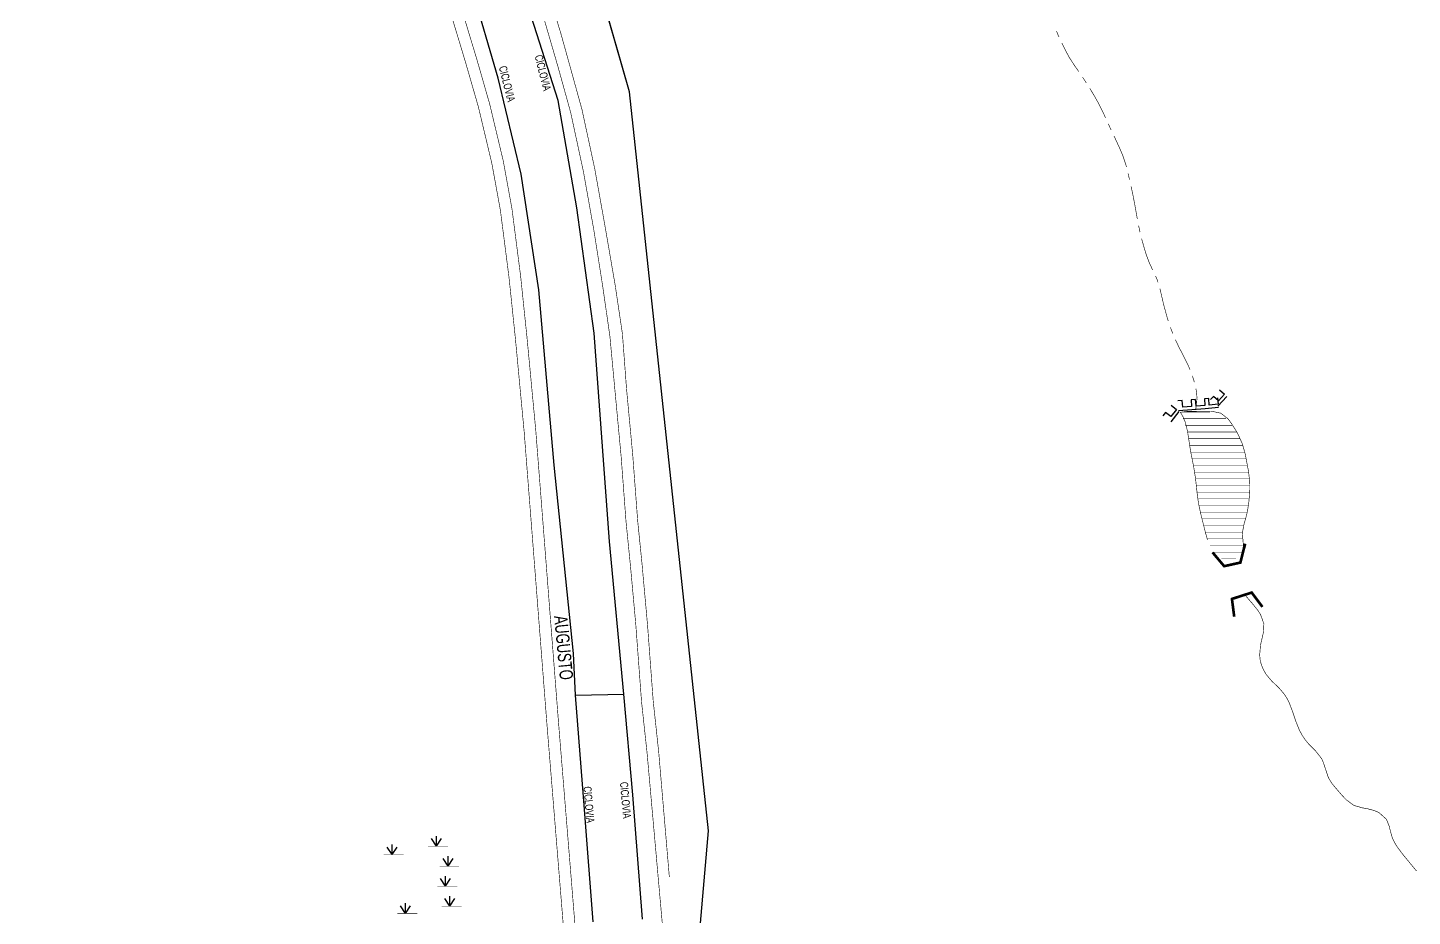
# Model space of a CAD drawing. Extents: x 204256 to 207861, y 4845615 to 4848347.
# Drawn here: x 207069 to 207484.3, y 4846249.3 to 4846515.7 of the extents above; entities that cross this region are included whole.
import ezdxf

# ---------------------------------------------------------------- set-up
doc = ezdxf.new("R2010")
doc.units = 0
doc.header["$LTSCALE"] = 1.5
doc.header["$MEASUREMENT"] = 0
doc.linetypes.add('TRACO_25', pattern=[8, 3, -1, 1, -1, 1, -1])
for name, color, linetype in [('CD-MALHA-LOTES', 40, 'CONTINUOUS'), ('HD-ALAGADO-BREJO', 170, 'CONTINUOUS'), ('HD-BARRAGEM', 40, 'CONTINUOUS'), ('HD-CURSO-INTER', 170, 'CONTINUOUS'), ('HD-CURSO-PERENE', 170, 'CONTINUOUS'), ('HD-HACH-HIDROG', 160, 'CONTINUOUS'), ('HD-LAGOS-PERENE', 170, 'CONTINUOUS'), ('RU-QUADRAS', 210, 'CONTINUOUS'), ('SV-EIXO-ROD-ESTR', 7, 'CONTINUOUS'), ('SV-EST-MUNIC-PAV', 20, 'CONTINUOUS'), ('SV-PONTE-BUEIRO', 249, 'CONTINUOUS'), ('SV-TXT-MUNIC-PAV', 7, 'CONTINUOUS')]:
    doc.layers.add(name, color=color, linetype=linetype)
doc.styles.add('ARIAL', font='ARIAL.TTF')

# ---------------------------------------------------------------- blocks, each defined once
blk = doc.blocks.new('*X19')
at = {"layer": 'HD-HACH-HIDROG', "const_width": 0.13}
for points in [[(207415.346358, 4846400.450646), (207423.637853, 4846400.450729)], [(207415.52011, 4846398.450614), (207428.464132, 4846398.450744)], [(207416.283575, 4846396.450589), (207430.313264, 4846396.450729)], [(207416.958517, 4846394.450563), (207431.575026, 4846394.450709)], [(207417.260548, 4846392.450533), (207432.582368, 4846392.450686)], [(207417.56258, 4846390.450503), (207433.491698, 4846390.450662)], [(207417.915015, 4846388.450473), (207433.965529, 4846388.450634)], [(207418.301199, 4846386.450444), (207434.43936, 4846386.450606)], [(207418.687383, 4846384.450415), (207434.866323, 4846384.450577)], [(207418.997683, 4846382.450385), (207435.156637, 4846382.450547)], [(207419.278459, 4846380.450355), (207435.44695, 4846380.450517)], [(207419.558801, 4846378.450325), (207435.567198, 4846378.450485)], [(207419.81008, 4846376.450294), (207435.490175, 4846376.450451)], [(207420.061358, 4846374.450264), (207435.413153, 4846374.450417)], [(207420.351904, 4846372.450234), (207435.096781, 4846372.450381)], [(207420.815879, 4846370.450205), (207434.769177, 4846370.450345)], [(207421.279853, 4846368.450177), (207434.383947, 4846368.450308)], [(207421.779643, 4846366.450149), (207433.90609, 4846366.45027)], [(207422.305344, 4846364.450121), (207433.428232, 4846364.450233)], [(207422.831045, 4846362.450094), (207433.432594, 4846362.4502)], [(207423.622835, 4846360.450069), (207433.499055, 4846360.450167)], [(207424.541825, 4846358.450045), (207433.241897, 4846358.450132)], [(207427.113434, 4846356.450037), (207431.46347, 4846356.450081)]]:
    blk.add_lwpolyline(points, dxfattribs=at)
blk = doc.blocks.new('*X33')
at = {"layer": 'HD-ALAGADO-BREJO'}
for points in [[(207191.644879, 4846270.319419), (207190.144483, 4846272.569155)], [(207191.644879, 4846270.319419), (207191.644351, 4846273.319419)], [(207191.644879, 4846270.319419), (207193.144483, 4846272.569683)], [(207195.151155, 4846264.319447), (207193.650736, 4846266.569168)], [(207195.151155, 4846264.319447), (207195.150596, 4846267.319447)], [(207195.151155, 4846264.319447), (207196.650736, 4846266.569727)], [(207194.404213, 4846258.319327), (207192.903866, 4846260.569095)], [(207194.404213, 4846258.319327), (207194.40375, 4846261.319327)], [(207194.404213, 4846258.319327), (207195.903866, 4846260.569558)], [(207195.69305, 4846252.319269), (207194.192736, 4846254.56906)], [(207195.69305, 4846252.319269), (207195.692631, 4846255.319269)], [(207195.69305, 4846252.319269), (207197.192736, 4846254.569479)]]:
    blk.add_lwpolyline(points, dxfattribs=at)
at = {"layer": 'HD-ALAGADO-BREJO', "const_width": 0.13}
for points in [[(207189.144879, 4846270.318979), (207190.144879, 4846270.319155)], [(207190.144879, 4846270.319155), (207195.144879, 4846270.320035)], [(207192.651155, 4846264.318981), (207193.651155, 4846264.319168)], [(207193.651155, 4846264.319168), (207197.651155, 4846264.319913)], [(207197.651155, 4846264.319913), (207198.424888, 4846264.319039)], [(207191.904213, 4846258.318941), (207192.904213, 4846258.319095)], [(207192.904213, 4846258.319095), (207197.904213, 4846258.319867)], [(207193.19305, 4846252.318921), (207194.19305, 4846252.31906)], [(207194.19305, 4846252.31906), (207199.19305, 4846252.319758)]]:
    blk.add_lwpolyline(points, dxfattribs=at)
blk = doc.blocks.new('*X34')
at = {"layer": 'HD-ALAGADO-BREJO'}
for points in [[(207182.381232, 4846250.160357), (207180.880903, 4846252.410138)], [(207182.381232, 4846250.160357), (207182.380793, 4846253.160357)], [(207182.381232, 4846250.160357), (207183.880903, 4846252.410576)]]:
    blk.add_lwpolyline(points, dxfattribs=at)
at = {"layer": 'HD-ALAGADO-BREJO', "const_width": 0.13}
for points in [[(207179.881232, 4846250.159992), (207180.881232, 4846250.160138)], [(207180.881232, 4846250.160138), (207185.881231, 4846250.160869)]]:
    blk.add_lwpolyline(points, dxfattribs=at)
blk = doc.blocks.new('*X35')
at = {"layer": 'HD-ALAGADO-BREJO'}
for points in [[(207178.340339, 4846267.779604), (207176.83995, 4846270.029345)], [(207178.340339, 4846267.779604), (207178.33982, 4846270.779604)], [(207178.340339, 4846267.779604), (207179.83995, 4846270.029864)]]:
    blk.add_lwpolyline(points, dxfattribs=at)
at = {"layer": 'HD-ALAGADO-BREJO', "const_width": 0.13}
for points in [[(207175.840339, 4846267.779172), (207176.840339, 4846267.779345)], [(207176.840339, 4846267.779345), (207181.840339, 4846267.780209)]]:
    blk.add_lwpolyline(points, dxfattribs=at)

msp = doc.modelspace()

# ---------------------------------------------------------------- linework, layer by layer
at = {"layer": 'CD-MALHA-LOTES', "linetype": 'Continuous'}
for p, q in [((207249.59, 4846496.47), (207235.3, 4846546.24)), ((207273.28, 4846274.86), (207249.59, 4846496.47)), ((207270.83, 4846247.22), (207273.28, 4846274.86))]:
    msp.add_line(p, q, dxfattribs=at)
at = {"layer": 'HD-BARRAGEM'}
for points in [[(207426.55, 4846407.12), (207428.02, 4846405.76), (207426.2, 4846403.79), (207424.73, 4846405.15), (207423.84, 4846404.18)], [(207411.99, 4846402.46), (207413.57, 4846401.22), (207411.92, 4846399.11), (207410.34, 4846400.35), (207409.53, 4846399.31)], [(207417.99, 4846404.09), (207418.15, 4846402.1), (207415.48, 4846401.87), (207415.32, 4846403.87), (207414.01, 4846403.76)], [(207421.98, 4846404.42), (207422.14, 4846402.43), (207419.47, 4846402.2), (207419.3, 4846404.2), (207417.99, 4846404.09)], [(207422.24, 4846401.45), (207418.25, 4846401.12)], [(207425.96, 4846404.75), (207426.12, 4846402.76), (207423.46, 4846402.54), (207423.29, 4846404.53), (207421.98, 4846404.42)], [(207426.22, 4846401.79), (207422.24, 4846401.45)], [(207428.75, 4846405.11), (207426.03, 4846402.17)], [(207414.35, 4846400.63), (207411.88, 4846397.48)], [(207418.25, 4846401.12), (207414.26, 4846400.79)]]:
    msp.add_lwpolyline(points, dxfattribs=at)
at = {"layer": 'HD-CURSO-INTER', "const_width": 0.18}
for points in [[(207377.62, 4846514.71), (207377.98, 4846513.78)], [(207377.98, 4846513.78), (207378.21, 4846513.19)], [(207378.21, 4846513.19), (207378.37, 4846512.86)], [(207379.26, 4846511.06), (207379.59, 4846510.38)], [(207379.59, 4846510.38), (207380.13, 4846509.26)], [(207380.13, 4846509.26), (207380.25, 4846509.03)], [(207380.25, 4846509.03), (207381.06, 4846507.49)], [(207381.06, 4846507.49), (207381.43, 4846506.79)], [(207381.43, 4846506.79), (207382.63, 4846504.94)], [(207382.63, 4846504.94), (207383.06, 4846504.28)], [(207383.06, 4846504.28), (207383.75, 4846503.29)], [(207383.75, 4846503.29), (207383.92, 4846503.05)], [(207383.92, 4846503.05), (207384.32, 4846502.47)], [(207385.46, 4846500.82), (207386.01, 4846499.98)], [(207386.01, 4846499.98), (207386.12, 4846499.83)], [(207386.12, 4846499.83), (207386.55, 4846499.14)], [(207387.62, 4846497.45), (207387.72, 4846497.3)], [(207387.72, 4846497.3), (207388.15, 4846496.6)], [(207388.15, 4846496.6), (207388.6, 4846495.86)], [(207388.6, 4846495.86), (207389.17, 4846494.88)], [(207389.17, 4846494.88), (207389.35, 4846494.56)], [(207389.35, 4846494.56), (207389.66, 4846494.01)], [(207389.66, 4846494.01), (207390.08, 4846493.25)], [(207390.08, 4846493.25), (207391.05, 4846491.35)], [(207391.05, 4846491.35), (207391.25, 4846490.97)], [(207391.25, 4846490.97), (207391.49, 4846490.46)], [(207391.49, 4846490.46), (207391.89, 4846489.62)], [(207391.89, 4846489.62), (207392.34, 4846488.65)], [(207393.17, 4846486.83), (207393.59, 4846485.92)], [(207393.59, 4846485.92), (207393.87, 4846485.33)], [(207393.87, 4846485.33), (207394.02, 4846485.01)], [(207394.87, 4846483.21), (207395.15, 4846482.62)], [(207395.15, 4846482.62), (207396.14, 4846480.49)], [(207396.14, 4846480.49), (207396.4, 4846479.92)], [(207396.4, 4846479.92), (207396.96, 4846478.66)], [(207396.96, 4846478.66), (207397.01, 4846478.55)], [(207397.01, 4846478.55), (207397.34, 4846477.74)], [(207397.34, 4846477.74), (207397.57, 4846477.16)], [(207397.57, 4846477.16), (207398.32, 4846474.9)], [(207398.32, 4846474.9), (207398.49, 4846474.37)], [(207398.49, 4846474.37), (207398.6, 4846473.95)], [(207399.09, 4846472.01), (207399.22, 4846471.46)], [(207399.22, 4846471.46), (207399.54, 4846470.06)], [(207399.99, 4846468.11), (207400.09, 4846467.67)], [(207400.09, 4846467.67), (207400.62, 4846465.18)], [(207400.62, 4846465.18), (207400.62, 4846465.17)], [(207400.62, 4846465.17), (207401.18, 4846462.23)], [(207401.18, 4846462.23), (207401.18, 4846462.22)], [(207401.18, 4846462.22), (207401.35, 4846461.24)], [(207401.35, 4846461.24), (207401.44, 4846460.74)], [(207401.44, 4846460.74), (207401.7, 4846459.27)], [(207401.7, 4846459.27), (207401.79, 4846458.75)], [(207401.79, 4846458.75), (207401.88, 4846458.29)], [(207402.26, 4846456.33), (207402.46, 4846455.35)], [(207402.46, 4846455.35), (207402.51, 4846455.07)], [(207402.51, 4846455.07), (207402.69, 4846454.37)], [(207403.17, 4846452.43), (207403.23, 4846452.16)], [(207403.23, 4846452.16), (207403.42, 4846451.46)], [(207403.42, 4846451.46), (207403.63, 4846450.71)], [(207403.63, 4846450.71), (207403.97, 4846449.54)], [(207403.97, 4846449.54), (207404.19, 4846448.77)], [(207404.19, 4846448.77), (207404.55, 4846447.63)], [(207404.55, 4846447.63), (207404.65, 4846447.34)], [(207404.65, 4846447.34), (207405.25, 4846445.75)], [(207405.25, 4846445.75), (207405.53, 4846445.03)], [(207405.53, 4846445.03), (207406.05, 4846443.92)], [(207406.05, 4846443.92), (207406.17, 4846443.67)], [(207406.17, 4846443.67), (207406.49, 4846443.03)], [(207407.34, 4846441.22), (207407.75, 4846440.3)], [(207407.75, 4846440.3), (207407.81, 4846440.18)], [(207407.81, 4846440.18), (207408.06, 4846439.35)], [(207408.64, 4846437.44), (207408.68, 4846437.31)], [(207408.68, 4846437.31), (207408.88, 4846436.47)], [(207408.88, 4846436.47), (207409.03, 4846435.85)], [(207409.03, 4846435.85), (207409.55, 4846433.55)], [(207409.55, 4846433.55), (207409.56, 4846433.53)], [(207409.56, 4846433.53), (207409.79, 4846432.57)], [(207409.79, 4846432.57), (207409.92, 4846432.07)], [(207409.92, 4846432.07), (207410.57, 4846429.68)], [(207410.57, 4846429.68), (207410.7, 4846429.18)], [(207410.7, 4846429.18), (207411.14, 4846427.76)], [(207411.78, 4846425.87), (207412.13, 4846424.93)], [(207412.13, 4846424.93), (207412.17, 4846424.82)], [(207412.17, 4846424.82), (207412.51, 4846424)], [(207413.28, 4846422.16), (207413.7, 4846421.25)], [(207413.7, 4846421.25), (207413.81, 4846421.02)], [(207413.81, 4846421.02), (207414.14, 4846420.35)], [(207414.14, 4846420.35), (207414.47, 4846419.67)], [(207414.47, 4846419.67), (207415.49, 4846417.68)], [(207415.49, 4846417.68), (207415.51, 4846417.64)], [(207415.51, 4846417.64), (207415.95, 4846416.79)], [(207415.95, 4846416.79), (207416.2, 4846416.31)], [(207416.2, 4846416.31), (207416.84, 4846414.99)], [(207416.84, 4846414.99), (207417.2, 4846414.25)], [(207417.2, 4846414.25), (207417.64, 4846413.16)], [(207418.38, 4846411.31), (207418.69, 4846410.35)], [(207418.69, 4846410.35), (207418.79, 4846410.04)], [(207418.79, 4846410.04), (207418.96, 4846409.39)], [(207419.44, 4846407.45), (207419.45, 4846407.41)], [(207419.45, 4846407.41), (207419.6, 4846406.46)], [(207419.6, 4846406.46), (207419.68, 4846405.91)], [(207419.68, 4846405.91), (207419.77, 4846404.47)], [(207419.4, 4846401.5), (207419.32, 4846401.21)], [(207419.44, 4846401.65), (207419.4, 4846401.5)], [(207419.54, 4846402.49), (207419.44, 4846401.65)], [(207419.77, 4846404.41), (207419.54, 4846402.49)], [(207419.77, 4846404.47), (207419.77, 4846404.41)]]:
    msp.add_lwpolyline(points, dxfattribs=at)
at = {"layer": 'HD-CURSO-PERENE', "const_width": 0.18}
msp.add_lwpolyline([(207485.63, 4846262.85), (207483.87, 4846264.96), (207481.96, 4846267.27), (207481.03, 4846268.44), (207479.76, 4846270.18), (207478.98, 4846271.46), (207478.34, 4846272.82), (207477.77, 4846274.8), (207477.42, 4846276.29), (207476.58, 4846278.37), (207474.36, 4846280.35), (207472.92, 4846280.99), (207470.88, 4846281.52), (207469.38, 4846281.78), (207466.85, 4846282.5), (207464.5, 4846284.23), (207463.44, 4846285.35), (207462.42, 4846286.53), (207461.21, 4846287.93), (207460.26, 4846289.09), (207459.19, 4846290.81), (207458.22, 4846293.66), (207457.77, 4846295.11), (207457.16, 4846296.53), (207455.33, 4846298.86), (207454.25, 4846299.93), (207453.18, 4846301.02), (207452.06, 4846302.41), (207451.24, 4846303.67), (207450.52, 4846305), (207449.42, 4846307.7), (207448.48, 4846310.54), (207447.46, 4846313.19), (207446.78, 4846314.55), (207445.99, 4846315.83), (207444.32, 4846317.78), (207442.14, 4846319.84), (207440.46, 4846321.87), (207439.69, 4846323.19), (207439.1, 4846324.59), (207438.72, 4846326.04), (207438.56, 4846327.63), (207438.83, 4846330.64), (207439.35, 4846332.91), (207439.69, 4846334.41), (207439.83, 4846336.93), (207438.85, 4846339.7), (207438.01, 4846341.01), (207436.31, 4846343.12), (207435.3, 4846344.27), (207434.12, 4846345.67)], dxfattribs=at)
at = {"layer": 'HD-LAGOS-PERENE', "const_width": 0.18}
for points in [[(207433.07, 4846357.44), (207433.69, 4846360.34), (207433.57, 4846361.84), (207433.37, 4846364.22), (207433.94, 4846367.14), (207434.39, 4846368.6), (207434.91, 4846370.69), (207435.34, 4846373.65), (207435.54, 4846375.86), (207435.62, 4846377.36), (207435.6, 4846379.38), (207435.26, 4846382.35), (207435, 4846383.83), (207434.51, 4846386.45), (207434.21, 4846387.93), (207433.41, 4846390.8), (207432.21, 4846393.53), (207431.47, 4846394.85), (207430.01, 4846397.17), (207429.06, 4846398.4), (207426.94, 4846400.09), (207424.08, 4846400.7), (207422.52, 4846400.71), (207419.86, 4846400.7), (207416.88, 4846400.65), (207414.79, 4846400.36)], [(207414.79, 4846400.36), (207415.57, 4846399.02), (207416.16, 4846397.64), (207416.9, 4846394.83), (207417.36, 4846391.87), (207417.57, 4846390.39), (207417.95, 4846388.17), (207418.24, 4846386.7), (207418.8, 4846383.89), (207419.26, 4846380.93), (207419.45, 4846379.44), (207419.71, 4846376.99), (207419.88, 4846375.49), (207420.27, 4846372.82), (207420.9, 4846369.9), (207421.27, 4846368.44), (207421.84, 4846366.14), (207422.2, 4846364.68), (207422.94, 4846362.05)]]:
    msp.add_lwpolyline(points, dxfattribs=at)
at = {"layer": 'RU-QUADRAS', "color": 6, "linetype": 'Continuous'}
msp.add_lwpolyline([(207270.83, 4846247.22), (207273.28, 4846274.86), (207249.59, 4846496.47), (207235.3, 4846546.24)], dxfattribs=at)
at = {"layer": 'SV-EIXO-ROD-ESTR'}
for points in [[(207238.65, 4846247.63), (207236.02, 4846281.25), (207233.38, 4846315.52), (207232.72, 4846328.04), (207226.96, 4846384.56), (207222.34, 4846437.12), (207217.07, 4846471.73), (207210.15, 4846500.56), (207202.24, 4846527.59), (207191.36, 4846553.95), (207177.85, 4846583.45), (207162.03, 4846617.72), (207144.57, 4846655.95), (207132.7, 4846679.51), (207125.12, 4846697.64), (207113.59, 4846723.34), (207094.48, 4846761.57), (207069.05, 4846808.4)], [(207253.48, 4846248.45), (207250.52, 4846285.69), (207247.88, 4846315.85), (207243.6, 4846361.66), (207238.98, 4846424.11), (207233.71, 4846461.68), (207228.11, 4846493.81), (207218.55, 4846523.8), (207211.96, 4846542.42), (207198.78, 4846573.06), (207179.66, 4846613.93), (207165.82, 4846644.58), (207156.93, 4846661.88), (207140.45, 4846696.48), (207124.49, 4846730.29), (207108.64, 4846764.15), (207092.22, 4846793.68), (207084.6, 4846808.4)], [(207233.38, 4846315.52), (207247.88, 4846315.85)]]:
    msp.add_lwpolyline(points, dxfattribs=at)
at = {"layer": 'SV-EST-MUNIC-PAV', "linetype": 'Continuous', "const_width": 0.18, "flags": 128}
msp.add_lwpolyline([(207090.82, 4846808.25), (207098.36, 4846794.01), (207129.62, 4846729.91), (207146.83, 4846693.95), (207162.75, 4846661.28), (207186.19, 4846608.89), (207199.03, 4846580.47), (207209.05, 4846558.76), (207216.35, 4846541.12), (207222.48, 4846523.27), (207228.06, 4846504.12), (207231.92, 4846490.22), (207235.73, 4846472.53), (207238.85, 4846455.06), (207241.43, 4846438.73), (207243.67, 4846423.22), (207245.17, 4846407.14), (207247.05, 4846387.07), (207248.5, 4846367.75), (207249.86, 4846354.16), (207251.47, 4846336.37), (207253.17, 4846313.55), (207254.83, 4846298.23), (207259.56, 4846245.21)], dxfattribs=at)
at = {"layer": 'SV-EST-MUNIC-PAV', "linetype": 'TRACO_25', "const_width": 0.18, "flags": 128}
for points in [[(207132.77, 4846731.42), (207149.98, 4846695.47), (207165.92, 4846662.76), (207189.38, 4846610.33), (207202.22, 4846581.92), (207212.26, 4846560.16), (207219.62, 4846542.35), (207225.81, 4846524.34), (207228.98, 4846513.88), (207231.44, 4846505.06), (207235.32, 4846491.06), (207239.16, 4846473.21), (207241.52, 4846460.02), (207242.3, 4846455.66), (207245.26, 4846438.46), (207247.43, 4846423.92), (207248.66, 4846407.44), (207250.54, 4846387.36), (207251.99, 4846368.06), (207253.35, 4846354.49), (207254.96, 4846336.66), (207256.66, 4846313.86), (207258.31, 4846298.57), (207261.5, 4846261.1)], [(207118.17, 4846692.38), (207129.84, 4846665.62), (207146.29, 4846631.44), (207160.61, 4846600.49), (207173.86, 4846573.63), (207182.82, 4846553.21), (207190.72, 4846534.04), (207196.14, 4846519.34), (207200.58, 4846504.59), (207204.24, 4846491.89), (207208.27, 4846474.96), (207210.84, 4846460.86), (207213.41, 4846440.86), (207215.33, 4846422.48), (207217.96, 4846394.55), (207224.78, 4846307.01), (207229.35, 4846250.86), (207230.64, 4846234.83), (207239.63, 4846131.09), (207250.79, 4845990.79), (207256.86, 4845924.03), (207261.56, 4845865.34), (207266.53, 4845811.51), (207271.48, 4845755.98), (207272.32, 4845737.58)]]:
    msp.add_lwpolyline(points, dxfattribs=at)
at = {"layer": 'SV-EST-MUNIC-PAV', "const_width": 0.18}
for points in [[(207199.46, 4846520.46), (207203.94, 4846505.58)], [(207203.94, 4846505.58), (207207.62, 4846492.78)], [(207207.62, 4846492.78), (207211.7, 4846475.68)], [(207211.7, 4846475.68), (207214.3, 4846461.39)], [(207214.3, 4846461.39), (207216.89, 4846441.26)], [(207216.89, 4846441.26), (207218.81, 4846422.82)], [(207218.81, 4846422.82), (207221.45, 4846394.85)], [(207221.45, 4846394.85), (207228.27, 4846307.29)], [(207228.27, 4846307.29), (207232.84, 4846251.14)], [(207232.84, 4846251.14), (207234.13, 4846235.12)]]:
    msp.add_lwpolyline(points, dxfattribs=at)
at = {"layer": 'SV-PONTE-BUEIRO', "const_width": 0.8}
for points in [[(207424.43, 4846358.37), (207427.91, 4846354.24), (207432.78, 4846355.31), (207434.22, 4846360.98)], [(207439.39, 4846342.02), (207436.16, 4846346.32), (207430.25, 4846344.42), (207430.93, 4846339.09)]]:
    msp.add_lwpolyline(points, dxfattribs=at)

# ---------------------------------------------------------------- block references
at = {"layer": 'HD-ALAGADO-BREJO'}
for name in ['*X33', '*X35', '*X34']:
    msp.add_blockref(name, (0, 0), dxfattribs=at)
at = {"layer": 'HD-LAGOS-PERENE'}
msp.add_blockref('*X19', (0, 0), dxfattribs=at)

# ---------------------------------------------------------------- texts
at = {"layer": 'SV-TXT-MUNIC-PAV', "style": 'ARIAL', "width": 0.7}
for s, height, rotation, p in [('CICLOVIA', 2.4, 284, (207221.1, 4846507.18)), ('CICLOVIA', 2.4, 284, (207210.35, 4846503.86)), ('AUGUSTO', 4, 275.3492, (207226.92, 4846339.25)), ('CICLOVIA', 2.4, 275, (207246.69, 4846289.44)), ('CICLOVIA', 2.4, 275, (207235.72, 4846288.1))]:
    msp.add_text(s, height=height, rotation=rotation, dxfattribs=at).set_placement(p)

doc.saveas('drawing.dxf')
